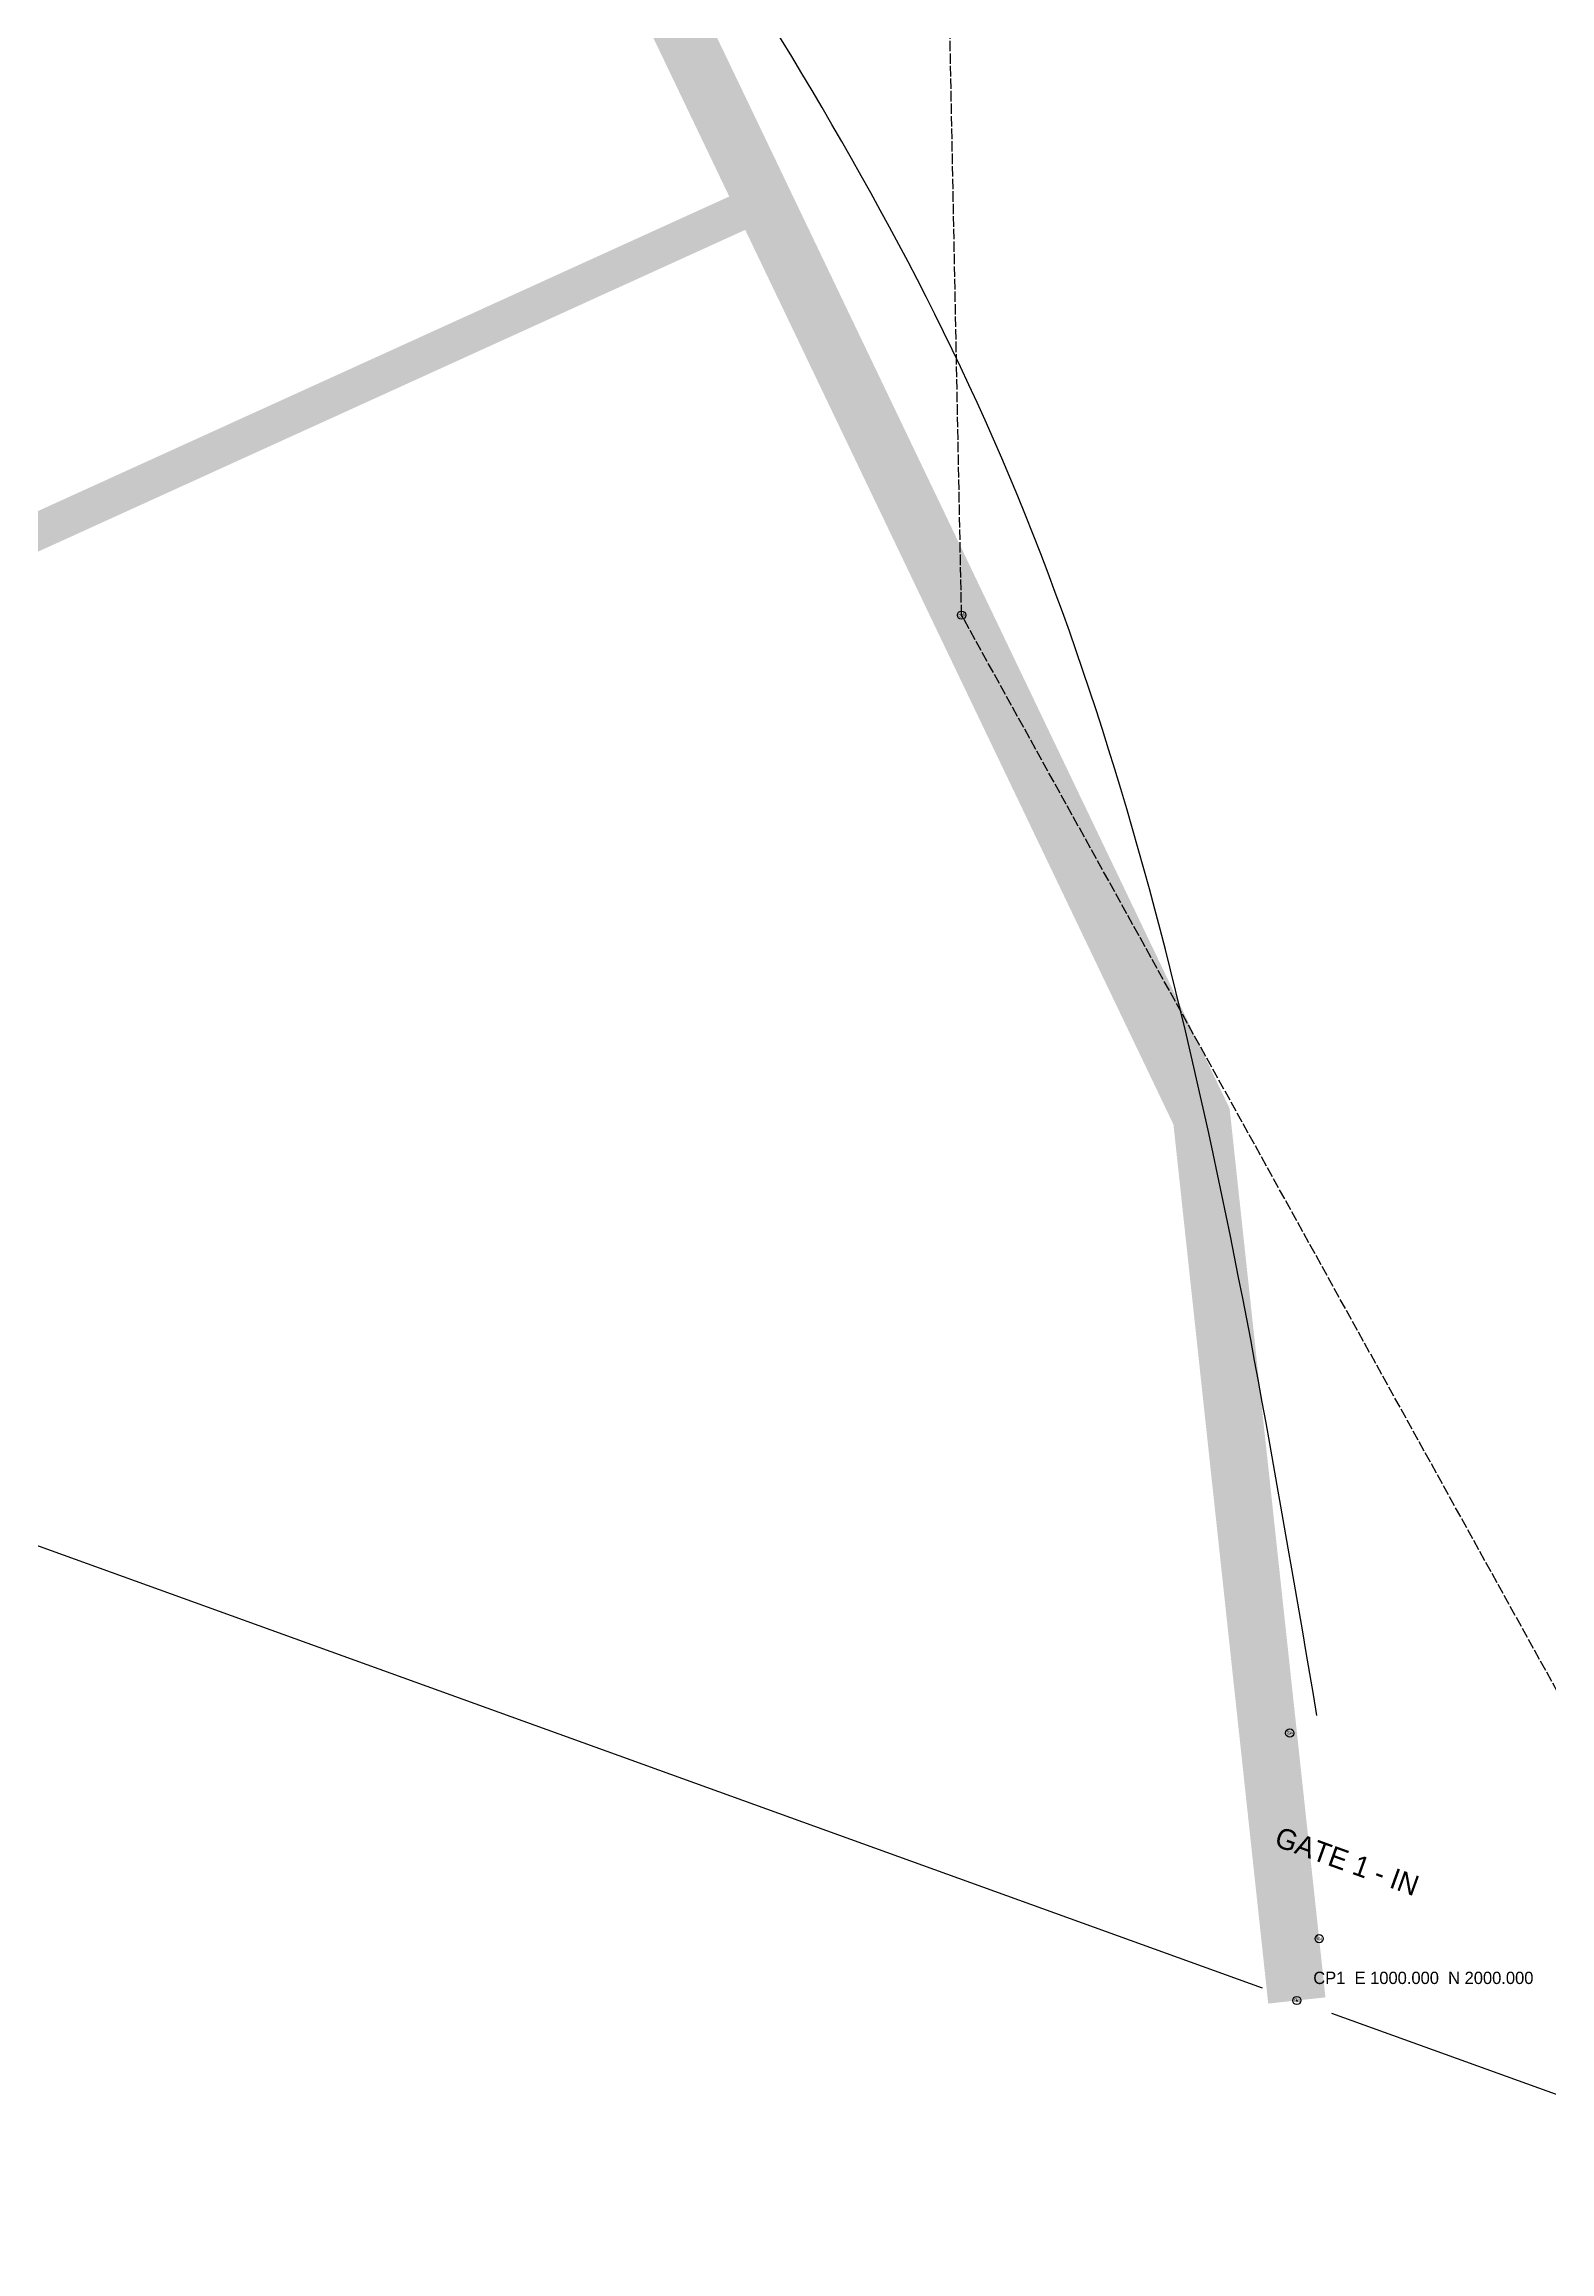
# Model space of a CAD drawing. Header units: metres. Extents: x 647 to 1125, y 1969 to 2687.
# Drawn here: x 847.7 to 1030.8, y 1969.4 to 2237.9 of the extents above; entities that cross this region are included whole.
import ezdxf
from ezdxf.enums import TextEntityAlignment as Align

# ---------------------------------------------------------------- set-up
doc = ezdxf.new("R2010")
doc.units = ezdxf.units.M
doc.linetypes.add('DASHED', pattern=[1.524, 1.27, -0.254])
for name, color, linetype in [('C-DRAINAGE', 4, 'Continuous'), ('C-HAUL-ONEWAY', 30, 'CONTINUOUS'), ('C-HAUL-ROAD', 30, 'CONTINUOUS'), ('C-HOARDING', 5, 'CONTINUOUS'), ('C-PEDESTRIAN', 3, 'DASHED'), ('C-SYMBOLS', 7, 'CONTINUOUS'), ('C-TEXT', 7, 'CONTINUOUS'), ('SURVEY-CONTROL', 6, 'Continuous')]:
    doc.layers.add(name, color=color, linetype=linetype)

# ---------------------------------------------------------------- blocks, each defined once
blk = doc.blocks.new('GATE')
blk.add_circle((0, 0), 0.5)
blk.add_text('GA', height=0.4).set_placement((0, 0), align=Align.MIDDLE_CENTER)
blk = doc.blocks.new('MARSHAL')
blk.add_circle((0, 0), 0.5)
blk.add_text('MA', height=0.4).set_placement((0, 0), align=Align.MIDDLE_CENTER)
blk = doc.blocks.new('SPEED_5')
blk.add_circle((0, 0), 0.5)
blk.add_text('SP', height=0.4).set_placement((0, 0), align=Align.MIDDLE_CENTER)
blk = doc.blocks.new('PED_CROSSING')
blk.add_circle((0, 0), 0.5)
blk.add_text('PE', height=0.4).set_placement((0, 0), align=Align.MIDDLE_CENTER)

msp = doc.modelspace()

# ---------------------------------------------------------------- linework, layer by layer
at = {"layer": 'C-DRAINAGE'}
msp.add_spline([(1002.438, 2034.667), (962.106, 2192.167), (881.791, 2323.322), (852.35, 2372.498)], degree=3, dxfattribs=at)
at = {"layer": 'C-HAUL-ONEWAY', "const_width": 4.5}
msp.add_lwpolyline([(988.412, 2107.497), (934.427, 2218.466), (830.595, 2171.212), (744.155, 2092.389)], dxfattribs=at)
at = {"layer": 'C-HAUL-ROAD', "const_width": 7}
msp.add_lwpolyline([(1000, 2000), (988.412, 2107.497), (923.574, 2242.974), (844.878, 2351.806), (784.639, 2496.057), (746.086, 2595.195)], dxfattribs=at)
at = {"layer": 'C-HOARDING'}
for points in [[(748.387, 2090.86), (995.768, 2001.529)], [(1004.232, 1998.471), (1084.65, 1969.432), (1125.408, 2082.299)]]:
    msp.add_lwpolyline(points, dxfattribs=at)
at = {"layer": 'C-PEDESTRIAN'}
msp.add_lwpolyline([(1036.159, 2029.471), (959.235, 2168.461), (957.075, 2276.773), (990.244, 2400.838)], dxfattribs=at)
at = {"layer": 'SURVEY-CONTROL'}
msp.add_point((1000, 2000), dxfattribs=at)

# ---------------------------------------------------------------- block references
at = {"layer": 'C-SYMBOLS'}
for name, p, rotation in [('PED_CROSSING', (959.235, 2168.461), 205.57533207174674), ('SPEED_5', (999.141, 2032.517), -19.855318928915338), ('MARSHAL', (1002.718, 2007.524), -19.855318928915338), ('GATE', (1000, 2000), -19.855318928915338)]:
    msp.add_blockref(name, p, dxfattribs=dict(at, rotation=rotation))

# ---------------------------------------------------------------- texts
at = {"layer": 'C-TEXT'}
msp.add_text('GATE 1 - IN', height=2.5, rotation=-19.8553189, dxfattribs=at).set_placement((1006.113, 2016.931), align=Align.MIDDLE_CENTER)
at = {"layer": 'SURVEY-CONTROL'}
msp.add_text('CP1  E 1000.000  N 2000.000', height=1.5, dxfattribs=at).set_placement((1002, 2002))

doc.saveas('drawing.dxf')
